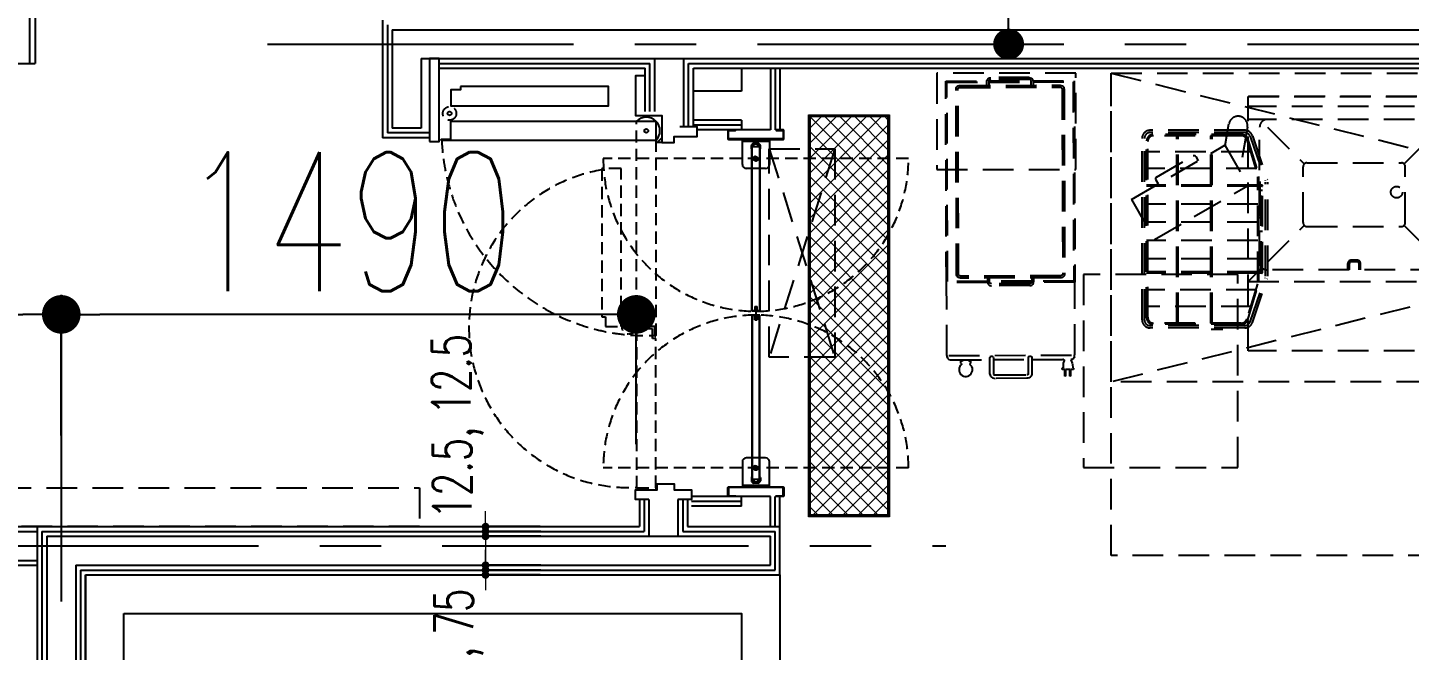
# Model space of a CAD drawing. Extents: x -119186 to 81195, y 1816 to 147180.
# Drawn here: x 31639 to 35220, y 23562 to 25175 of the extents above; entities that cross this region are included whole.
import ezdxf

# ---------------------------------------------------------------- set-up
doc = ezdxf.new("R2010")
doc.units = 0
doc.header["$LTSCALE"] = 12.7
doc.header["$MEASUREMENT"] = 0
doc.header["$PDMODE"] = 1
doc.header["$PDSIZE"] = -2
for name, pattern in [('CENTER', [2, 1.25, -0.25, 0.25, -0.25]), ('DASHED', [0.75, 0.5, -0.25]), ('HIDDEN', [4.724409, 3.149606, -1.574803]), ('HIDDEN2', [0.1875, 0.125, -0.0625])]:
    doc.linetypes.add(name, pattern=pattern)
doc.layers.get('0').update_dxf_attribs({"linetype": 'CONTINUOUS'})
doc.layers.get('DEFPOINTS').update_dxf_attribs({"color": 1, "linetype": 'CONTINUOUS'})
for name, color, linetype in [('01扉', 7, 'CONTINUOUS'), ('02壁', 7, 'CONTINUOUS'), ('A_寸法', 9, 'CONTINUOUS'), ('A_建築', 8, 'CONTINUOUS'), ('A_建築（什器）', 8, 'CONTINUOUS'), ('A_建築（冷蔵・冷凍庫）', 7, 'CONTINUOUS'), ('A_建築（建具）', 2, 'CONTINUOUS'), ('A_建築（新設・仕上げ）', 2, 'CONTINUOUS'), ('A_建築（軽鉄下地）', 8, 'CONTINUOUS'), ('A_通り芯', 8, 'CENTER'), ('冷設', 8, 'HIDDEN')]:
    doc.layers.add(name, color=color, linetype=linetype)
doc.styles.add('Dim', font='simplex.shx', dxfattribs={"width": 0.7, "bigfont": 'extfont2.shx'})
doc.dimstyles.new('1-200', dxfattribs={"dimscale": 200, "dimtxt": 3, "dimasz": 1, "dimexe": 1, "dimexo": 1, "dimgap": 1, "dimtad": 1, "dimdec": 0, "dimtxsty": 'Dim', "dimblk": 'DOT', "dimcen": 2.5, "dimadec": 0, "dimazin": 0, "dimtfac": 1, "dimtdec": 0, "dimtix": 1, "dimtmove": 2, "dimatfit": 3, "dimldrblk": '引出線', "dimfxl": 1, "dimlwd": -1, "dimlwe": -1, "dimarcsym": 0})

# ---------------------------------------------------------------- blocks, each defined once
blk = doc.blocks.new('_Dot')
at = {"color": 0, "linetype": 'ByBlock', "lineweight": -2}
blk.add_line((-0.5, 0), (-1, 0), dxfattribs=at)
at = {"color": 0, "linetype": 'ByBlock', "const_width": 0.5}
blk.add_lwpolyline([(-0.25, 0, 1), (0.25, 0, 1)], format="xyb", close=True, dxfattribs=at)
blk = doc.blocks.new('*D63')
at = {"layer": 'A_寸法', "color": 0, "lineweight": 13, "transparency": 16777216}
for p, q in [((32825.6, 23802.6), (32825.6, 23822.6)), ((32825.6, 23782.6), (32825.6, 23770.1)), ((32825.6, 23750.1), (32825.6, 23730.1))]:
    blk.add_line(p, q, dxfattribs=at)
at = {"layer": 'A_寸法', "color": 0, "transparency": 16777216}
for p, q in [((32968.5, 23782.6), (32825.6, 23782.6)), ((32967.3, 23770.1), (32825.6, 23770.1))]:
    blk.add_line(p, q, dxfattribs=at)
at = {"layer": 'DEFPOINTS', "color": 0, "transparency": 16777216}
for p in [(32968.5, 23782.6), (32825.6, 23770.1), (32967.3, 23770.1)]:
    blk.add_point(p, dxfattribs=at)
at = {"layer": 'A_寸法', "color": 0, "lineweight": 13, "transparency": 16777216, "xscale": 20, "yscale": 20, "zscale": 20}
for p, rotation in [((32825.6, 23782.6), 270), ((32825.6, 23770.1), 90)]:
    blk.add_blockref('_Dot', p, dxfattribs=dict(at, rotation=rotation))
at = {"layer": 'A_寸法', "color": 0, "transparency": 16777216, "insert": (32754.5, 23451.9), "char_height": 100, "attachment_point": 5, "rotation": 90, "style": 'Dim'}
blk.add_mtext('12.5,', dxfattribs=at)
blk = doc.blocks.new('引出線')
at = {"color": 0, "linetype": 'ByBlock'}
for points in [[(0, 0), (-1.96, -0.4)], [(-1, 0), (0, 0)]]:
    blk.add_lwpolyline(points, dxfattribs=at)
blk = doc.blocks.new('*D62')
at = {"layer": 'A_寸法', "color": 0, "lineweight": 13, "transparency": 16777216}
for p, q in [((32825.6, 23877.6), (32825.6, 23897.6)), ((32825.6, 23857.6), (32825.6, 23782.6)), ((32825.6, 23762.6), (32825.6, 23742.6))]:
    blk.add_line(p, q, dxfattribs=at)
at = {"layer": 'A_寸法', "color": 0, "transparency": 16777216}
for p, q in [((32969, 23857.6), (32825.6, 23857.6)), ((32967.3, 23782.6), (32825.6, 23782.6))]:
    blk.add_line(p, q, dxfattribs=at)
at = {"layer": 'DEFPOINTS', "color": 0, "transparency": 16777216}
for p in [(32969, 23857.6), (32825.6, 23782.6), (32967.3, 23782.6)]:
    blk.add_point(p, dxfattribs=at)
at = {"layer": 'A_寸法', "color": 0, "lineweight": 13, "transparency": 16777216, "xscale": 20, "yscale": 20, "zscale": 20}
for p, rotation in [((32825.6, 23857.6), 270), ((32825.6, 23782.6), 90)]:
    blk.add_blockref('_Dot', p, dxfattribs=dict(at, rotation=rotation))
at = {"layer": 'A_寸法', "color": 0, "transparency": 16777216, "insert": (32743.5, 23661.9), "char_height": 100, "attachment_point": 5, "rotation": 90, "style": 'Dim'}
blk.add_mtext('75', dxfattribs=at)
blk = doc.blocks.new('*D64')
at = {"layer": 'A_寸法', "color": 0, "lineweight": 13, "transparency": 16777216}
for p, q in [((32825.6, 23790.1), (32825.6, 23810.1)), ((32825.6, 23770.1), (32825.6, 23757.6)), ((32825.6, 23737.6), (32825.6, 23717.6))]:
    blk.add_line(p, q, dxfattribs=at)
at = {"layer": 'A_寸法', "color": 0, "transparency": 16777216}
for p, q in [((32968.5, 23770.1), (32825.6, 23770.1)), ((32967.3, 23757.6), (32825.6, 23757.6))]:
    blk.add_line(p, q, dxfattribs=at)
at = {"layer": 'DEFPOINTS', "color": 0, "transparency": 16777216}
for p in [(32825.6, 23757.6), (32967.3, 23757.6), (32968.5, 23770.1)]:
    blk.add_point(p, dxfattribs=at)
at = {"layer": 'A_寸法', "color": 0, "lineweight": 13, "transparency": 16777216, "xscale": 20, "yscale": 20, "zscale": 20}
for p, rotation in [((32825.6, 23770.1), 270), ((32825.6, 23757.6), 90)]:
    blk.add_blockref('_Dot', p, dxfattribs=dict(at, rotation=rotation))
at = {"layer": 'A_寸法', "color": 0, "transparency": 16777216, "insert": (32754.5, 23197.5), "char_height": 100, "attachment_point": 5, "rotation": 90, "style": 'Dim'}
blk.add_mtext('12.5,', dxfattribs=at)
blk = doc.blocks.new('*D65')
at = {"layer": 'A_寸法', "color": 0, "lineweight": 13, "transparency": 16777216}
for p, q in [((32825.6, 23890.1), (32825.6, 23910.1)), ((32825.6, 23857.6), (32825.6, 23870.1)), ((32825.6, 23837.6), (32825.6, 23817.6))]:
    blk.add_line(p, q, dxfattribs=at)
at = {"layer": 'A_寸法', "color": 0, "transparency": 16777216}
for p, q in [((32967.3, 23870.1), (32825.6, 23870.1)), ((32968.5, 23857.6), (32825.6, 23857.6))]:
    blk.add_line(p, q, dxfattribs=at)
at = {"layer": 'DEFPOINTS', "color": 0, "transparency": 16777216}
for p in [(32825.6, 23870.1), (32967.3, 23870.1), (32968.5, 23857.6)]:
    blk.add_point(p, dxfattribs=at)
at = {"layer": 'A_寸法', "color": 0, "lineweight": 13, "transparency": 16777216, "xscale": 20, "yscale": 20, "zscale": 20}
for p, rotation in [((32825.6, 23870.1), 270), ((32825.6, 23857.6), 90)]:
    blk.add_blockref('_Dot', p, dxfattribs=dict(at, rotation=rotation))
at = {"layer": 'A_寸法', "color": 0, "transparency": 16777216, "insert": (32754.5, 24022.3), "char_height": 100, "attachment_point": 5, "rotation": 90, "style": 'Dim'}
blk.add_mtext('12.5,', dxfattribs=at)
blk = doc.blocks.new('*D66')
at = {"layer": 'A_寸法', "color": 0, "lineweight": 13, "transparency": 16777216}
for p, q in [((32825.6, 23902.6), (32825.6, 23922.6)), ((32825.6, 23870.1), (32825.6, 23882.6)), ((32825.6, 23850.1), (32825.6, 23830.1))]:
    blk.add_line(p, q, dxfattribs=at)
at = {"layer": 'A_寸法', "color": 0, "transparency": 16777216}
for p, q in [((32967.3, 23882.6), (32825.6, 23882.6)), ((32968.5, 23870.1), (32825.6, 23870.1))]:
    blk.add_line(p, q, dxfattribs=at)
at = {"layer": 'DEFPOINTS', "color": 0, "transparency": 16777216}
for p in [(32825.6, 23882.6), (32967.3, 23882.6), (32968.5, 23870.1)]:
    blk.add_point(p, dxfattribs=at)
at = {"layer": 'A_寸法', "color": 0, "lineweight": 13, "transparency": 16777216, "xscale": 20, "yscale": 20, "zscale": 20}
for p, rotation in [((32825.6, 23882.6), 270), ((32825.6, 23870.1), 90)]:
    blk.add_blockref('_Dot', p, dxfattribs=dict(at, rotation=rotation))
at = {"layer": 'A_寸法', "color": 0, "transparency": 16777216, "insert": (32736.8, 24276.7), "char_height": 100, "attachment_point": 5, "rotation": 90, "style": 'Dim'}
blk.add_mtext('12.5', dxfattribs=at)
blk = doc.blocks.new('*D68')
at = {"layer": 'A_寸法', "color": 0, "transparency": 16777216}
for p, q in [((31406.2, 24096.4), (31406.2, 24432.5)), ((31506.2, 24432.5), (31626.2, 24432.5)), ((31726.2, 24118.6), (31726.2, 24432.5))]:
    blk.add_line(p, q, dxfattribs=at)
at = {"layer": 'DEFPOINTS', "color": 0, "transparency": 16777216}
for p in [(31726.2, 24432.5), (31726.2, 24118.6), (31406.2, 24096.4)]:
    blk.add_point(p, dxfattribs=at)
at = {"layer": 'A_寸法', "color": 0, "transparency": 16777216, "xscale": 100, "yscale": 100, "zscale": 100, "rotation": 180}
blk.add_blockref('_Dot', (31406.2, 24432.5), dxfattribs=at)
at = {"layer": 'A_寸法', "color": 0, "transparency": 16777216, "xscale": 100, "yscale": 100, "zscale": 100}
blk.add_blockref('_Dot', (31726.2, 24432.5), dxfattribs=at)
at = {"layer": 'A_寸法', "color": 0, "transparency": 16777216, "insert": (30997.9, 24689.5), "char_height": 360, "attachment_point": 5, "style": 'Dim'}
blk.add_mtext('320', dxfattribs=at)
blk = doc.blocks.new('*D69')
at = {"layer": 'A_寸法', "color": 0, "transparency": 16777216}
for p, q in [((31726.2, 24118.6), (31726.2, 24432.5)), ((33116.2, 24432.5), (31826.2, 24432.5)), ((33216.2, 24096.4), (33216.2, 24432.5))]:
    blk.add_line(p, q, dxfattribs=at)
at = {"layer": 'DEFPOINTS', "color": 0, "transparency": 16777216}
for p in [(31726.2, 24432.5), (31726.2, 24118.6), (33216.2, 24096.4)]:
    blk.add_point(p, dxfattribs=at)
at = {"layer": 'A_寸法', "color": 0, "transparency": 16777216, "xscale": 100, "yscale": 100, "zscale": 100, "rotation": 180}
blk.add_blockref('_Dot', (31726.2, 24432.5), dxfattribs=at)
at = {"layer": 'A_寸法', "color": 0, "transparency": 16777216, "xscale": 100, "yscale": 100, "zscale": 100}
blk.add_blockref('_Dot', (33216.2, 24432.5), dxfattribs=at)
at = {"layer": 'A_寸法', "color": 0, "transparency": 16777216, "insert": (32471.2, 24672.5), "char_height": 360, "attachment_point": 5, "style": 'Dim'}
blk.add_mtext('1490', dxfattribs=at)
blk = doc.blocks.new('*D75')
at = {"layer": 'A_寸法', "color": 0, "transparency": 16777216}
for p, q in [((33552.8, 26802.6), (34181.2, 26802.6)), ((34181.2, 26722.6), (34181.2, 25212.6)), ((33574.9, 25132.6), (34181.2, 25132.6))]:
    blk.add_line(p, q, dxfattribs=at)
at = {"layer": 'DEFPOINTS', "color": 0, "transparency": 16777216}
for p in [(33552.8, 26802.6), (33574.9, 25132.6), (34181.2, 25132.6)]:
    blk.add_point(p, dxfattribs=at)
at = {"layer": 'A_寸法', "color": 0, "transparency": 16777216, "xscale": 80, "yscale": 80, "zscale": 80}
for p, rotation in [((34181.2, 26802.6), 90), ((34181.2, 25132.6), 270)]:
    blk.add_blockref('_Dot', p, dxfattribs=dict(at, rotation=rotation))
at = {"layer": 'A_寸法', "color": 0, "transparency": 16777216, "insert": (33941.2, 25967.6), "char_height": 360, "attachment_point": 5, "rotation": 90, "style": 'Dim'}
blk.add_mtext('1670', dxfattribs=at)

msp = doc.modelspace()

# ---------------------------------------------------------------- hatches: boundary and pattern name
at = {"layer": 'A_建築', "linetype": 'Continuous', "lineweight": 0}
h = msp.add_hatch(dxfattribs=at)
h.set_pattern_fill('ANSI37', color=256, scale=220, angle=90)
h.set_pattern_definition([(135, (64229.687, -913.127), (-19.445436, -19.445436), []), (225, (64229.687, -913.127), (19.445436, -19.445436), [])])
h.paths.add_polyline_path([(33667.51, 24696.79), (33667.51, 23912.83), (33867.51, 23912.83), (33867.51, 24696.79)])
h.paths.add_polyline_path([(33667.51, 24944.83), (33667.51, 24696.79), (33867.51, 24696.79), (33867.51, 24944.83)])

# ---------------------------------------------------------------- linework, layer by layer
at = {"color": 1}
msp.add_arc((33242.22, 24908.14), 35.36, 315, 135, dxfattribs=at)
at = {"layer": '01扉', "color": 7}
for p, q in [((33491.16, 24885.64), (33561.16, 24885.64)), ((33491.16, 24820.64), (33491.16, 24885.64)), ((33561.16, 24885.64), (33561.16, 24820.64)), ((33491.16, 24881.64), (33561.16, 24881.64)), ((33514.56, 24861.14), (33514.56, 24869.64)), ((33515.56, 24869.64), (33515.56, 24861.14)), ((33515.66, 24440.64), (33515.66, 24866.64)), ((33516.46, 24441.44), (33516.46, 24866.64)), ((33519.76, 24866.64), (33519.76, 24873.21)), ((33520.96, 24866.64), (33519.76, 24866.64)), ((33531.76, 24875.64), (33520.56, 24875.64)), ((33520.96, 24866.64), (33520.96, 24872.64)), ((33530.86, 24873.14), (33521.46, 24873.14)), ((33523.12, 24875.64), (33524.16, 24874.24)), ((33524.16, 24873.14), (33524.16, 24874.24)), ((33524.16, 24874.24), (33528.16, 24874.24)), ((33525.83, 24875.58), (33526.02, 24875.4)), ((33526.48, 24875.58), (33526.3, 24875.4)), ((33528.16, 24874.24), (33529.16, 24875.64)), ((33528.16, 24873.14), (33528.16, 24874.24)), ((33531.36, 24866.64), (33531.36, 24872.64)), ((33532.56, 24866.64), (33531.36, 24866.64)), ((33532.56, 24866.64), (33532.56, 24873.21)), ((33535.86, 24866.64), (33535.86, 24441.44)), ((33536.66, 24866.64), (33536.66, 24440.64)), ((33536.76, 24869.64), (33536.76, 24861.14)), ((33537.76, 24861.14), (33537.76, 24869.64)), ((33515.66, 24810.64), (33501.16, 24810.64)), ((33551.16, 24810.64), (33536.66, 24810.64)), ((33526.16, 24440.64), (33515.66, 24440.64)), ((33515.66, 24430.64), (33515.66, 24004.64)), ((33526.16, 24430.64), (33515.66, 24430.64)), ((33525.36, 24441.44), (33516.46, 24441.44)), ((33516.46, 24429.84), (33516.46, 24004.64)), ((33525.36, 24429.84), (33516.46, 24429.84)), ((33523.16, 24452.94), (33523.16, 24441.44)), ((33523.16, 24452.94), (33529.16, 24452.94)), ((33523.16, 24418.34), (33523.16, 24429.84)), ((33525.36, 24448.64), (33526.96, 24448.64)), ((33525.36, 24448.64), (33525.36, 24441.44)), ((33525.36, 24422.64), (33525.36, 24429.84)), ((33525.36, 24422.64), (33526.96, 24422.64)), ((33526.16, 24448.64), (33526.16, 24440.64)), ((33526.16, 24440.64), (33526.16, 24448.64)), ((33536.66, 24440.64), (33526.16, 24440.64)), ((33526.16, 24422.64), (33526.16, 24430.64)), ((33526.16, 24430.64), (33526.16, 24422.64)), ((33536.66, 24430.64), (33526.16, 24430.64)), ((33526.96, 24441.44), (33526.96, 24448.64)), ((33535.86, 24441.44), (33526.96, 24441.44)), ((33526.96, 24429.84), (33526.96, 24422.64)), ((33535.86, 24429.84), (33526.96, 24429.84)), ((33529.16, 24441.44), (33529.16, 24452.94)), ((33529.16, 24429.84), (33529.16, 24418.34)), ((33535.86, 24004.64), (33535.86, 24429.84)), ((33536.66, 24004.64), (33536.66, 24430.64)), ((33523.16, 24418.34), (33529.16, 24418.34)), ((33491.16, 24050.64), (33491.16, 23985.64)), ((33515.66, 24060.64), (33501.16, 24060.64)), ((33551.16, 24060.64), (33536.66, 24060.64)), ((33561.16, 23985.64), (33561.16, 24050.64)), ((33514.56, 24010.14), (33514.56, 24001.64)), ((33515.56, 24001.64), (33515.56, 24010.14)), ((33520.96, 24004.64), (33519.76, 24004.64)), ((33519.76, 24004.64), (33519.76, 23998.07)), ((33531.76, 23995.64), (33520.56, 23995.64)), ((33520.96, 24004.64), (33520.96, 23998.64)), ((33530.86, 23998.14), (33521.46, 23998.14)), ((33523.12, 23995.64), (33524.16, 23997.04)), ((33524.16, 23998.14), (33524.16, 23997.04)), ((33524.16, 23997.04), (33528.16, 23997.04)), ((33525.83, 23995.7), (33526.02, 23995.88)), ((33526.48, 23995.7), (33526.3, 23995.88)), ((33528.16, 23998.14), (33528.16, 23997.04)), ((33528.16, 23997.04), (33529.16, 23995.64)), ((33531.36, 24004.64), (33531.36, 23998.64)), ((33532.56, 24004.64), (33531.36, 24004.64)), ((33532.56, 24004.64), (33532.56, 23998.07)), ((33536.76, 24001.64), (33536.76, 24010.14)), ((33537.76, 24010.14), (33537.76, 24001.64)), ((33491.16, 23989.64), (33561.16, 23989.64)), ((33491.16, 23985.64), (33561.16, 23985.64))]:
    msp.add_line(p, q, dxfattribs=at)
at = {"layer": '01扉'}
for p, q in [((33536.66, 24866.64), (33515.66, 24866.64)), ((33536.66, 24004.64), (33515.66, 24004.64))]:
    msp.add_line(p, q, dxfattribs=at)
at = {"layer": '01扉', "color": 7, "linetype": 'HIDDEN', "ltscale": 0.75}
for p, q in [((33536.66, 24810.64), (33515.66, 24810.64)), ((33536.66, 24060.64), (33515.66, 24060.64))]:
    msp.add_line(p, q, dxfattribs=at)
for centre, radius in [((33526.16, 24836.14), 6.5), ((33526.16, 24836.14), 5), ((33526.16, 24035.14), 6.5), ((33526.16, 24035.14), 5)]:
    msp.add_circle(centre, radius, dxfattribs=at)
at = {"layer": '01扉', "color": 7}
for centre, radius, start, end in [((33520.56, 24869.64), 6, 90, 180), ((33515.06, 24861.14), 0.5, 180, 0), ((33520.56, 24869.64), 5, 116.74368, 180), ((33518.76, 24873.21), 1, 0, 116.74368), ((33521.46, 24872.64), 0.5, 90, 180), ((33525.69, 24875.44), 0.2, 44.96122, 90), ((33526.16, 24875.54), 0.2, 224.84862, 270.00002), ((33526.16, 24875.54), 0.2, 269.99998, 315.15138), ((33526.62, 24875.44), 0.2, 90, 135.03878), ((33530.86, 24872.64), 0.5, 0, 90), ((33531.76, 24869.64), 6, 0, 90), ((33533.56, 24873.21), 1, 63.25632, 180), ((33531.76, 24869.64), 5, 0, 63.25632), ((33537.26, 24861.14), 0.5, 180, 0), ((33501.16, 24820.64), 10, 180, 270), ((33551.16, 24820.64), 10, 270, 0), ((33501.16, 24050.64), 10, 90, 180), ((33551.16, 24050.64), 10, 0, 90), ((33515.06, 24010.14), 0.5, 0, 180), ((33520.56, 24001.64), 6, 180, 270), ((33520.56, 24001.64), 5, 180, 243.25632), ((33518.76, 23998.07), 1, 243.25632, 0), ((33521.46, 23998.64), 0.5, 180, 270), ((33525.69, 23995.84), 0.2, 270, 315.03878), ((33526.16, 23995.74), 0.2, 89.99998, 135.15138), ((33526.16, 23995.74), 0.2, 44.84862, 90.00002), ((33526.62, 23995.84), 0.2, 224.96122, 270), ((33530.86, 23998.64), 0.5, 270, 0), ((33531.76, 24001.64), 6, 270, 0), ((33533.56, 23998.07), 1, 180, 296.74368), ((33531.76, 24001.64), 5, 296.74368, 0), ((33537.26, 24010.14), 0.5, 0, 180)]:
    msp.add_arc(centre, radius, start, end, dxfattribs=at)
at = {"layer": '02壁', "color": 7}
for points in [[(33455.66, 24910.64, 0.4142136), (33453.66, 24908.64), (33453.66, 24887.64, 0.4142136), (33455.66, 24885.64), (33596.66, 24885.64, 0.4142136), (33598.66, 24887.64), (33598.66, 24908.64, 0.4142136), (33596.66, 24910.64), (33578.66, 24910.64), (33578.66, 24909.04), (33597.06, 24909.04), (33597.06, 24887.24), (33455.26, 24887.24), (33455.26, 24909.04), (33473.66, 24909.04), (33473.66, 24910.64)], [(33455.66, 23960.64, -0.4142136), (33453.66, 23962.64), (33453.66, 23983.64, -0.4142136), (33455.66, 23985.64), (33596.66, 23985.64, -0.4142136), (33598.66, 23983.64), (33598.66, 23962.64, -0.4142136), (33596.66, 23960.64), (33578.66, 23960.64), (33578.66, 23962.24), (33597.06, 23962.24), (33597.06, 23984.04), (33455.26, 23984.04), (33455.26, 23962.24), (33473.66, 23962.24), (33473.66, 23960.64)]]:
    msp.add_lwpolyline(points, format="xyb", close=True, dxfattribs=at)
at = {"layer": 'A_建築', "linetype": 'Continuous', "lineweight": 0}
for points in [[(33662.51, 23907.83), (33662.51, 24949.83), (33872.51, 24949.83), (33872.51, 23907.83)], [(33665.51, 23910.83), (33665.51, 24946.83), (33869.51, 24946.83), (33869.51, 23910.83)], [(33667.51, 23912.83), (33667.51, 24944.83), (33867.51, 24944.83), (33867.51, 23912.83)]]:
    msp.add_lwpolyline(points, close=True, dxfattribs=at)
at = {"layer": 'A_建築（什器）', "color": 8, "linetype": 'HIDDEN2', "ltscale": 50}
msp.add_lwpolyline([(30854.76, 23882.64), (30854.76, 23982.9), (32654.76, 23982.9), (32654.76, 23882.64)], close=True, dxfattribs=at)
at = {"layer": 'A_建築（冷蔵・冷凍庫）'}
for points in [[(30483.66, 23782.64), (31663.66, 23782.64), (31663.66, 21452.64), (30483.66, 21452.64)], [(31788.66, 23757.64), (33588.66, 23757.64), (33588.66, 21077.64), (31788.66, 21077.64)], [(31888.66, 23657.64), (33488.66, 23657.64), (33488.66, 21177.64), (31888.66, 21177.64)]]:
    msp.add_lwpolyline(points, close=True, dxfattribs=at)
at = {"layer": 'A_建築（建具）'}
for p, q in [((33214.22, 24948.14), (33282.22, 24948.14)), ((33282.22, 24948.14), (33282.22, 24878.14)), ((32680.39, 24880.14), (32705.39, 24880.14))]:
    msp.add_line(p, q, dxfattribs=at)
at = {"layer": 'A_建築（建具）', "color": 8, "linetype": 'HIDDEN', "ltscale": 0.8}
for p, q in [((33921.66, 24836.14), (33130.66, 24836.14)), ((33921.66, 24035.14), (33130.66, 24035.14))]:
    msp.add_line(p, q, dxfattribs=at)
at = {"layer": 'A_建築（建具）'}
for points in [[(33239.22, 25050.14), (33214.22, 25050.14), (33214.22, 24948.14), (33282.22, 24948.14), (33282.22, 24878.14), (33314.22, 24878.14), (33314.22, 24893.14), (33374.22, 24893.14), (33374.22, 24918.14), (33329.22, 24918.14)], [(33282.22, 24878.14), (33270.22, 24878.14), (33282.22, 24890.14)], [(33249.22, 23953.14), (33214.22, 23953.14), (33214.22, 23978.14), (33270.22, 23978.14), (33270.22, 23993.14), (33314.22, 23993.14), (33314.22, 23978.14), (33359.22, 23978.14), (33359.22, 23953.14), (33324.22, 23953.14)]]:
    msp.add_lwpolyline(points, dxfattribs=at)
at = {"layer": 'A_建築（建具）', "ltscale": 5}
msp.add_lwpolyline([(32760.39, 25023.14), (32760.39, 25014.14), (32735.39, 25014.14), (32735.39, 24973.14), (33144.54, 24973.14), (33144.54, 25023.14)], close=True, dxfattribs=at)
msp.add_lwpolyline([(32735.39, 24883.14), (32711.99, 24883.14, -0.4142136), (32710.39, 24884.74), (32710.39, 24884.74, -0.4142136), (32711.99, 24886.34), (32735.39, 24886.34), (32735.39, 24933.14), (33267.22, 24933.14), (33267.22, 24883.14)], format="xyb", close=True, dxfattribs=at)
at = {"layer": 'A_建築（建具）', "color": 8, "linetype": 'DASHED', "ltscale": 5}
msp.add_lwpolyline([(33264.02, 24401.31), (33217.22, 24401.31), (33217.22, 24933.14), (33267.22, 24933.14), (33267.22, 24401.31)], dxfattribs=at)
for points in [[(33127.22, 24426.31), (33136.22, 24426.31), (33136.22, 24401.31), (33177.22, 24401.31), (33177.22, 24810.45), (33127.22, 24810.45)], [(33267.22, 24370.31), (33258.22, 24370.31), (33258.22, 24395.31), (33217.22, 24395.31), (33217.22, 23983.14), (33267.22, 23983.14)]]:
    msp.add_lwpolyline(points, close=True, dxfattribs=at)
msp.add_lwpolyline([(33267.22, 24401.31), (33267.22, 24377.91, -0.4142136), (33265.62, 24376.31), (33265.62, 24376.31, -0.4142136), (33264.02, 24377.91), (33264.02, 24401.31)], format="xyb", dxfattribs=at)
at = {"layer": 'A_建築（建具）', "linetype": 'DASHED', "ltscale": 5}
for radius in [17.5, 5]:
    msp.add_circle((32732.39, 24953.14), radius, dxfattribs=at)
at = {"layer": 'A_建築（建具）'}
msp.add_circle((33242.22, 24908.14), 5, dxfattribs=at)
at = {"layer": 'A_建築（建具）', "color": 8, "linetype": 'DASHED', "ltscale": 5}
for radius in [17.5, 5]:
    msp.add_circle((33197.22, 24398.31), radius, dxfattribs=at)
at = {"layer": 'A_建築（建具）', "color": 8, "linetype": 'HIDDEN', "ltscale": 0.8}
for centre, radius, start, end in [((33242.22, 24908.14), 530.75, 182.69982, 272.35419), ((33526.16, 24836.14), 395.5, 180, 0), ((33197.22, 24398.31), 414.59, 99.72042, 272.76503), ((33526.16, 24035.14), 395.5, 0, 180)]:
    msp.add_arc(centre, radius, start, end, dxfattribs=at)
at = {"layer": 'A_建築（新設・仕上げ）'}
for p, q in [((31658.66, 26752.64), (31658.66, 25082.64)), ((32558.66, 25195.14), (32558.66, 24890.14)), ((31556.16, 25082.64), (31658.66, 25082.64)), ((32705.39, 25082.64), (33251.72, 25082.64)), ((32705.39, 25070.14), (33239.22, 25070.14)), ((33351.72, 25082.64), (40426.16, 25082.64)), ((33364.22, 25070.14), (40413.66, 25070.14)), ((33224.22, 23953.14), (33224.22, 23882.64)), ((33236.72, 23953.14), (33236.72, 23870.14)), ((33336.72, 23953.14), (33336.72, 23870.14)), ((33349.22, 23953.14), (33349.22, 23882.64)), ((24732.13, 23882.64), (31663.66, 23882.64)), ((31663.66, 23882.64), (31663.66, 20982.64)), ((31663.66, 23882.64), (33224.22, 23882.64)), ((31676.16, 23870.14), (31676.16, 20982.64)), ((31676.16, 23870.14), (33236.72, 23870.14)), ((33336.72, 23870.14), (33576.16, 23870.14)), ((33349.22, 23882.64), (33588.66, 23882.64)), ((31776.16, 23770.14), (31776.16, 20982.64)), ((31776.16, 23770.14), (33576.16, 23770.14)), ((31788.66, 23757.64), (31788.66, 20982.64)), ((31788.66, 23757.64), (33588.66, 23757.64))]:
    msp.add_line(p, q, dxfattribs=at)
at = {"layer": 'A_建築（新設・仕上げ）', "color": 2}
for p, q in [((32571.16, 25182.64), (32571.16, 24902.64)), ((33239.22, 24958.23), (33239.22, 25070.14)), ((33251.72, 24958.23), (33251.72, 25082.64)), ((33351.72, 24918.14), (33351.72, 25082.64)), ((33364.22, 24918.14), (33364.22, 25070.14)), ((33576.16, 25070.14), (33576.16, 24910.64)), ((33588.66, 25070.14), (33588.66, 24910.64)), ((33488.66, 24923.14), (33364.22, 24923.14)), ((32680.39, 24890.14), (32558.66, 24890.14)), ((32680.39, 24902.64), (32571.16, 24902.64)), ((33488.66, 24910.64), (33374.22, 24910.64)), ((33526.16, 24440.64), (33526.16, 24430.64)), ((33488.66, 23960.64), (33359.22, 23960.64)), ((33576.16, 23882.64), (33576.16, 23960.64)), ((33588.66, 23882.64), (33588.66, 23960.64)), ((33488.66, 23948.14), (33359.22, 23948.14)), ((33576.16, 23770.14), (33576.16, 23870.14)), ((33588.66, 23757.64), (33588.66, 23882.64))]:
    msp.add_line(p, q, dxfattribs=at)
msp.add_lwpolyline([(32680.39, 24880.14), (32705.39, 24880.14), (32705.39, 25095.14), (32680.39, 25095.14)], close=True, dxfattribs=at)
at = {"layer": 'A_建築（軽鉄下地）', "color": 8, "ltscale": 50}
for p, q in [((31643.66, 31930.14), (31643.66, 25082.64)), ((32583.66, 25170.14), (40513.66, 25170.14)), ((32583.66, 25170.14), (32583.66, 24915.14)), ((32658.66, 25095.14), (40438.66, 25095.14)), ((32658.66, 25095.14), (32658.66, 24915.14)), ((33264.22, 24958.23), (33264.22, 25095.14)), ((33339.22, 24918.14), (33339.22, 25095.14)), ((33488.66, 25070.14), (33488.66, 25010.64)), ((33563.66, 25070.14), (33563.66, 24910.64)), ((33488.66, 25010.64), (33364.22, 25010.64)), ((33488.66, 24935.64), (33364.22, 24935.64)), ((33488.66, 24935.64), (33488.66, 24910.64)), ((32658.66, 24915.14), (32583.66, 24915.14)), ((33563.66, 24910.64), (33488.66, 24910.64)), ((33488.66, 23935.64), (33488.66, 23960.64)), ((33563.66, 23960.64), (33488.66, 23960.64)), ((33563.66, 23882.64), (33563.66, 23960.64)), ((33249.22, 23953.14), (33249.22, 23857.64)), ((33324.22, 23953.14), (33324.22, 23857.64)), ((33488.66, 23935.64), (33359.22, 23935.64)), ((24732.13, 23870.14), (31663.66, 23870.14)), ((31688.66, 23857.64), (31688.66, 20982.64)), ((31688.66, 23857.64), (33563.66, 23857.64)), ((33563.66, 23782.64), (33563.66, 23857.64)), ((24732.13, 23795.14), (31663.66, 23795.14)), ((31763.66, 23782.64), (31763.66, 20982.64)), ((31763.66, 23782.64), (33563.66, 23782.64))]:
    msp.add_line(p, q, dxfattribs=at)
at = {"layer": 'A_通り芯', "color": 8, "ltscale": 50}
for p, q in [((32260.2, 25132.64), (41279.44, 25132.64)), ((31726.16, 24482.78), (31726.16, 14056.3)), ((16203.57, 23832.64), (34018.87, 23832.64))]:
    msp.add_line(p, q, dxfattribs=at)
at = {"layer": '冷設', "color": 8, "linetype": 'HIDDEN2', "ltscale": 50}
for p, q in [((34355.12, 25057.64), (33995.12, 25057.64)), ((33995.12, 25057.64), (33995.12, 24807.64)), ((34018.3, 25036.85), (34124.79, 25037.19)), ((34019.95, 24514.84), (34018.3, 25036.85)), ((34021.31, 25033.87), (34124.8, 25034.2)), ((34022.95, 24517.85), (34021.31, 25033.87)), ((34124.79, 25038.7), (34126.27, 25041.2)), ((34124.8, 25035.7), (34124.79, 25038.7)), ((34124.83, 25025.7), (34124.8, 25035.7)), ((34126.27, 25041.2), (34127.77, 25043.21)), ((34127.77, 25043.21), (34130.27, 25045.21)), ((34130.78, 25039.22), (34129.79, 25037.71)), ((34129.79, 25037.71), (34129.8, 25035.71)), ((34129.79, 25037.21), (34239.28, 25037.56)), ((34129.8, 25035.71), (34129.83, 25025.71)), ((34129.8, 25034.22), (34239.79, 25034.57)), ((34130.27, 25045.21), (34133.26, 25045.72)), ((34132.78, 25040.22), (34130.78, 25039.22)), ((34134.78, 25040.73), (34132.78, 25040.22)), ((34133.26, 25045.72), (34134.76, 25045.73)), ((34234.75, 25046.05), (34134.76, 25045.73)), ((34234.77, 25041.05), (34134.78, 25040.73)), ((34234.75, 25046.05), (34237.25, 25045.55)), ((34236.26, 25041.05), (34234.77, 25041.05)), ((34237.77, 25040.05), (34236.26, 25041.05)), ((34237.25, 25045.55), (34239.76, 25044.57)), ((34239.27, 25038.06), (34237.77, 25040.05)), ((34239.78, 25036.06), (34239.27, 25038.06)), ((34239.76, 25044.57), (34242.26, 25042.57)), ((34239.81, 25026.06), (34239.78, 25036.06)), ((34242.26, 25042.57), (34243.76, 25040.57)), ((34243.76, 25040.57), (34244.28, 25037.57)), ((34244.28, 25037.57), (34351.26, 25037.91)), ((34244.28, 25037.57), (34244.78, 25036.08)), ((34244.78, 25036.08), (34244.81, 25026.08)), ((34244.79, 25034.58), (34348.28, 25034.91)), ((34348.28, 25034.91), (34349.92, 24518.89)), ((34351.26, 25037.91), (34352.92, 24515.9)), ((34355.12, 24807.64), (34355.12, 25057.64)), ((37646.66, 25057.64), (34446.66, 24257.64)), ((34446.66, 25057.64), (37646.66, 24257.64)), ((34446.66, 25057.64), (37646.66, 25057.64)), ((34446.66, 24257.64), (34446.66, 25057.64)), ((34446.66, 23807.64), (34446.66, 25057.64)), ((34446.66, 25057.64), (37796.66, 25057.64)), ((34044.85, 25018.44), (34046.35, 25020.95)), ((34044.86, 25015.44), (34044.85, 25018.44)), ((34046.38, 24536.43), (34044.86, 25015.44)), ((34046.35, 25020.95), (34047.84, 25022.95)), ((34047.84, 25022.95), (34050.33, 25024.96)), ((34049.86, 25017.47), (34051.36, 25019.47)), ((34049.86, 25015.46), (34049.86, 25017.47)), ((34051.38, 24536.45), (34049.86, 25015.46)), ((34050.33, 25024.96), (34053.34, 25025.47)), ((34051.36, 25019.47), (34052.85, 25020.47)), ((34052.85, 25020.47), (34054.85, 25020.47)), ((34053.34, 25025.47), (34054.83, 25025.47)), ((34054.83, 25025.47), (34314.81, 25026.3)), ((34054.85, 25020.47), (34314.83, 25021.3)), ((34314.81, 25026.3), (34317.31, 25025.8)), ((34314.83, 25021.3), (34316.83, 25020.8)), ((34316.83, 25020.8), (34318.32, 25019.82)), ((34317.31, 25025.8), (34319.8, 25024.82)), ((34318.32, 25019.82), (34319.33, 25018.32)), ((34319.33, 25018.32), (34319.83, 25016.31)), ((34319.8, 25024.82), (34322.31, 25022.83)), ((34319.83, 25016.31), (34321.35, 24537.31)), ((34322.31, 25022.83), (34323.82, 25020.82)), ((34323.82, 25020.82), (34324.33, 25017.84)), ((34324.33, 25017.84), (34324.83, 25016.33)), ((34324.83, 25016.33), (34326.35, 24537.32)), ((34801.66, 24996.64), (35351.66, 24996.64)), ((34801.66, 24337.64), (34801.66, 24996.64)), ((34802.66, 24997.64), (35351.66, 24997.64)), ((35351.66, 24970.8), (34801.66, 24970.8)), ((34742.13, 24869.74), (34752.03, 24925.86)), ((35351.66, 24937.64), (34802.66, 24937.64)), ((34526.89, 24418.43), (34526.89, 24888.43)), ((34532.89, 24418.43), (34532.89, 24888.43)), ((34793.06, 24909.43), (34547.89, 24909.43)), ((34793.06, 24903.43), (34547.89, 24903.43)), ((34786.17, 24898.43), (34555.21, 24898.43)), ((34783.94, 24895.43), (34556.71, 24895.43)), ((34617.21, 24409.93), (34617.21, 24895.43)), ((34620.21, 24409.93), (34620.21, 24895.43)), ((34705.51, 24409.93), (34705.51, 24895.43)), ((34708.51, 24409.93), (34708.51, 24895.43)), ((34799.89, 24917.42), (34779.93, 24804.26)), ((34800.52, 24887.79), (34828.95, 24794.27)), ((34807.25, 24893.27), (34845.97, 24779.79)), ((34812.93, 24895.21), (34851.65, 24781.72)), ((34831.66, 24567.64), (34831.66, 24917.64)), ((34851.66, 24917.64), (34947.09, 24822.21)), ((35206.23, 24822.21), (35301.66, 24917.64)), ((33560.79, 24861.51), (33730.79, 24321.51)), ((33730.79, 24861.51), (33560.79, 24321.51)), ((33560.79, 24861.51), (33730.79, 24861.51)), ((33560.79, 24321.51), (33560.79, 24861.51)), ((33730.79, 24861.51), (33730.79, 24321.51)), ((34499.17, 24730.56), (34741.66, 24870.56)), ((34538.71, 24423.43), (34538.71, 24881.93)), ((34810.9, 24853.63), (34538.71, 24853.63)), ((34541.71, 24424.93), (34541.71, 24880.43)), ((34741.66, 24870.56), (34801.66, 24766.64)), ((34798.29, 24884.79), (34826.01, 24793.61)), ((34564.18, 24787.96), (34659.44, 24842.96)), ((34666.27, 24841.13), (34672.37, 24830.56)), ((34944.16, 24670.14), (34944.16, 24815.14)), ((34954.16, 24825.14), (35199.16, 24825.14)), ((35209.16, 24670.14), (35209.16, 24815.14)), ((33995.12, 24807.64), (34355.12, 24807.64)), ((34824.04, 24810.43), (34538.71, 24810.43)), ((34562.35, 24781.13), (34568.45, 24770.56)), ((34826.66, 24516.1), (34826.66, 24789.25)), ((34829.66, 24515.88), (34829.66, 24789.47)), ((34826.66, 24767.43), (34538.71, 24767.43)), ((34826.66, 24764.43), (34538.71, 24764.43)), ((34559.17, 24626.64), (34801.66, 24766.64)), ((34837.51, 24767.43), (34829.66, 24767.43)), ((34837.51, 24764.43), (34829.66, 24764.43)), ((34839.01, 24753.73), (34829.66, 24753.73)), ((34832.66, 24718.37), (34832.66, 24776.91)), ((34832.66, 24712.37), (34832.66, 24770.91)), ((34836.01, 24542.43), (34836.01, 24764.43)), ((34839.01, 24540.93), (34839.01, 24765.93)), ((34846.78, 24531.91), (34846.78, 24774.94)), ((34852.78, 24531.91), (34852.78, 24774.94)), ((34499.17, 24730.56), (34559.17, 24626.64)), ((34826.66, 24718.33), (34538.71, 24718.33)), ((34839.01, 24718.33), (34829.66, 24718.33)), ((34826.66, 24671.13), (34538.71, 24671.13)), ((34839.01, 24682.93), (34829.66, 24682.93)), ((34839.01, 24647.53), (34829.66, 24647.53)), ((34851.66, 24567.64), (34947.09, 24663.07)), ((34954.16, 24660.14), (35199.16, 24660.14)), ((35206.23, 24663.07), (35301.66, 24567.64)), ((34826.66, 24623.93), (34538.71, 24623.93)), ((34839.01, 24612.13), (34829.66, 24612.13)), ((34826.66, 24576.73), (34538.71, 24576.73)), ((34839.01, 24576.73), (34829.66, 24576.73)), ((35060.16, 24547.64), (35060.16, 24564.64)), ((35064.16, 24547.64), (35064.16, 24564.64)), ((35085.16, 24572.64), (35068.16, 24572.64)), ((35085.16, 24568.64), (35068.16, 24568.64)), ((35089.16, 24547.64), (35089.16, 24564.64)), ((35093.16, 24547.64), (35093.16, 24564.64)), ((34046.39, 24534.93), (34046.38, 24536.43)), ((34046.9, 24532.43), (34046.39, 24534.93)), ((34048.4, 24529.93), (34046.9, 24532.43)), ((34050.91, 24527.94), (34048.4, 24529.93)), ((34053.41, 24526.95), (34050.91, 24527.94)), ((34051.39, 24534.94), (34051.38, 24536.45)), ((34052.4, 24532.95), (34051.39, 24534.94)), ((34054.4, 24531.95), (34052.4, 24532.95)), ((34056.4, 24531.47), (34054.4, 24531.95)), ((34316.38, 24532.29), (34056.4, 24531.47)), ((34317.87, 24532.79), (34316.38, 24532.29)), ((34320.39, 24528.3), (34317.39, 24527.29)), ((34319.36, 24533.8), (34317.87, 24532.79)), ((34320.87, 24535.3), (34319.36, 24533.8)), ((34322.88, 24529.81), (34320.39, 24528.3)), ((34321.35, 24537.31), (34320.87, 24535.3)), ((34324.37, 24531.82), (34322.88, 24529.81)), ((34325.87, 24534.82), (34324.37, 24531.82)), ((34326.35, 24537.32), (34325.87, 24534.82)), ((34775.39, 24535.92), (34375.39, 24535.92)), ((34375.39, 24535.92), (34375.39, 24035.92)), ((34826.66, 24542.43), (34538.71, 24542.43)), ((34826.66, 24539.43), (34538.71, 24539.43)), ((34775.39, 24035.92), (34775.39, 24535.92)), ((34801.66, 24517.64), (34837.51, 24553.5)), ((34837.51, 24542.43), (34829.66, 24542.43)), ((34837.51, 24539.43), (34829.66, 24539.43)), ((35301.66, 24547.64), (34851.66, 24547.64)), ((34126.45, 24515.18), (34019.95, 24514.84)), ((34021.06, 24326.35), (34020.46, 24514.84)), ((34126.44, 24518.18), (34022.95, 24517.85)), ((34056.42, 24526.47), (34053.41, 24526.95)), ((34316.39, 24527.29), (34056.42, 24526.47)), ((34126.41, 24526.69), (34126.44, 24516.69)), ((34126.44, 24516.69), (34126.45, 24514.19)), ((34126.45, 24514.19), (34127.96, 24511.19)), ((34127.96, 24511.19), (34129.47, 24509.2)), ((34129.47, 24509.2), (34131.98, 24507.7)), ((34131.44, 24516.7), (34131.41, 24526.7)), ((34241.43, 24518.55), (34131.44, 24518.2)), ((34131.45, 24515.19), (34131.44, 24516.7)), ((34240.93, 24515.54), (34131.45, 24515.19)), ((34132.45, 24513.2), (34131.45, 24515.19)), ((34131.98, 24507.7), (34134.97, 24506.71)), ((34134.46, 24512.21), (34132.45, 24513.2)), ((34136.46, 24511.72), (34134.46, 24512.21)), ((34134.97, 24506.71), (34136.48, 24506.72)), ((34236.45, 24512.04), (34136.46, 24511.72)), ((34236.46, 24507.04), (34136.48, 24506.72)), ((34237.94, 24512.54), (34236.45, 24512.04)), ((34236.46, 24507.04), (34238.96, 24507.55)), ((34239.44, 24513.54), (34237.94, 24512.54)), ((34238.96, 24507.55), (34241.46, 24508.55)), ((34240.94, 24515.05), (34239.44, 24513.54)), ((34241.43, 24517.05), (34240.94, 24515.05)), ((34241.4, 24527.05), (34241.43, 24517.05)), ((34241.46, 24508.55), (34243.95, 24510.55)), ((34243.95, 24510.55), (34245.44, 24513.06)), ((34245.44, 24513.06), (34245.93, 24515.56)), ((34245.93, 24515.56), (34246.43, 24517.07)), ((34352.92, 24515.9), (34245.93, 24515.56)), ((34246.43, 24517.07), (34246.4, 24527.07)), ((34349.92, 24518.89), (34246.43, 24518.56)), ((34317.39, 24527.29), (34316.39, 24527.29)), ((34353.03, 24327.41), (34352.43, 24515.9)), ((34824.49, 24496.43), (34538.71, 24496.43)), ((34826.01, 24511.74), (34798.29, 24420.56)), ((34800.84, 24418.63), (34828.95, 24511.08)), ((34801.66, 24517.64), (35351.66, 24517.64)), ((34807.25, 24413.58), (34845.97, 24527.07)), ((34812.93, 24411.65), (34851.65, 24525.13)), ((34811.36, 24453.23), (34538.71, 24453.23)), ((34793.06, 24403.43), (34547.89, 24403.43)), ((34793.06, 24397.43), (34547.89, 24397.43)), ((34785.05, 24406.93), (34555.21, 24406.93)), ((34783.94, 24409.93), (34556.71, 24409.93)), ((34736.16, 24393.64), (34706.16, 24393.64)), ((33730.79, 24321.51), (33560.79, 24321.51)), ((34022.06, 24326.36), (34021.06, 24326.35)), ((34022.08, 24321.86), (34022.06, 24326.36)), ((34022.08, 24321.86), (34022.59, 24319.36)), ((34022.59, 24319.36), (34024.09, 24317.37)), ((34024.09, 24317.37), (34026.59, 24315.87)), ((34026.56, 24325.87), (34347.53, 24326.89)), ((34026.59, 24315.87), (34030.09, 24314.89)), ((34030.09, 24314.89), (34032.1, 24314.89)), ((34031.6, 24314.89), (34132.59, 24315.21)), ((34061.59, 24314.99), (34061.6, 24311.48)), ((34078.08, 24315.04), (34078.09, 24311.53)), ((34133.05, 24322.71), (34132.57, 24320.7)), ((34132.71, 24277.71), (34132.57, 24320.7)), ((34135.55, 24323.72), (34133.05, 24322.71)), ((34138.55, 24323.72), (34135.55, 24323.72)), ((34140.55, 24322.24), (34138.55, 24323.72)), ((34141.57, 24320.73), (34140.55, 24322.24)), ((34141.57, 24320.73), (34141.7, 24277.74)), ((34141.58, 24315.24), (34232.57, 24315.53)), ((34232.56, 24321.02), (34233.05, 24322.53)), ((34232.69, 24278.02), (34232.56, 24321.02)), ((34233.05, 24322.53), (34235.05, 24324.03)), ((34235.05, 24324.03), (34238.05, 24324.04)), ((34238.05, 24324.04), (34240.54, 24323.06)), ((34240.54, 24323.06), (34241.55, 24321.05)), ((34241.55, 24321.05), (34241.69, 24278.05)), ((34241.57, 24315.56), (34342.56, 24315.88)), ((34323.06, 24315.31), (34322.05, 24315.81)), ((34325.07, 24312.82), (34322.59, 24306.32)), ((34323.56, 24315.32), (34323.06, 24315.31)), ((34323.56, 24315.32), (34324.56, 24315.32)), ((34324.56, 24315.32), (34325.06, 24314.32)), ((34325.06, 24314.32), (34325.07, 24312.82)), ((34344.05, 24315.88), (34342.06, 24315.88)), ((34343.56, 24313.87), (34344.06, 24314.88)), ((34343.56, 24312.88), (34343.56, 24313.87)), ((34343.56, 24312.88), (34346.08, 24306.39)), ((34347.05, 24316.89), (34344.05, 24315.88)), ((34344.06, 24314.88), (34345.06, 24315.38)), ((34346.05, 24315.39), (34345.06, 24315.38)), ((34346.55, 24315.89), (34346.05, 24315.39)), ((34347.06, 24316.38), (34346.55, 24315.89)), ((34349.55, 24318.4), (34347.05, 24316.89)), ((34351.04, 24320.4), (34349.55, 24318.4)), ((34352.04, 24322.91), (34351.04, 24320.4)), ((34352.02, 24327.41), (34353.03, 24327.41)), ((34352.04, 24322.91), (34352.02, 24327.41)), ((35351.66, 24337.64), (34801.66, 24337.64)), ((35351.66, 24337.64), (34801.66, 24337.64)), ((35351.66, 24337.64), (34957.28, 24337.64)), ((34053.16, 24293.95), (34052.67, 24289.96)), ((34052.67, 24289.96), (34052.68, 24286.45)), ((34052.68, 24286.45), (34053.7, 24282.46)), ((34054.64, 24297.46), (34053.16, 24293.95)), ((34053.7, 24282.46), (34055.2, 24279.46)), ((34056.63, 24300.47), (34054.64, 24297.46)), ((34055.2, 24279.46), (34057.71, 24276.48)), ((34061.6, 24311.48), (34056.6, 24311.46)), ((34056.6, 24311.46), (34056.61, 24306.46)), ((34056.61, 24306.46), (34058.61, 24306.47)), ((34059.12, 24302.98), (34056.63, 24300.47)), ((34058.61, 24306.47), (34059.12, 24302.98)), ((34083.09, 24311.55), (34078.09, 24311.53)), ((34081.61, 24306.54), (34080.62, 24303.05)), ((34083.63, 24300.06), (34080.62, 24303.05)), ((34081.61, 24306.54), (34083.11, 24306.55)), ((34081.71, 24276.05), (34084.2, 24279.05)), ((34083.11, 24306.55), (34083.09, 24311.55)), ((34085.64, 24297.06), (34083.63, 24300.06)), ((34084.2, 24279.05), (34086.19, 24282.56)), ((34087.16, 24293.57), (34085.64, 24297.06)), ((34086.19, 24282.56), (34087.18, 24286.07)), ((34087.66, 24289.56), (34087.16, 24293.57)), ((34087.18, 24286.07), (34087.66, 24289.56)), ((34132.71, 24277.71), (34133.2, 24274.71)), ((34141.7, 24277.74), (34142.21, 24276.75)), ((34231.69, 24277.03), (34229.69, 24276.02)), ((34232.69, 24278.02), (34231.69, 24277.03)), ((34241.69, 24278.05), (34241.19, 24275.05)), ((34320.13, 24293.3), (34319.64, 24292.8)), ((34319.64, 24292.8), (34319.64, 24292.3)), ((34319.65, 24289.31), (34319.64, 24292.3)), ((34327.14, 24289.33), (34319.65, 24289.31)), ((34322.12, 24294.32), (34320.13, 24293.3)), ((34322.59, 24306.32), (34322.1, 24302.31)), ((34322.1, 24302.31), (34322.12, 24294.32)), ((34327.19, 24272.33), (34327.14, 24289.33)), ((34340.14, 24289.37), (34328.65, 24289.34)), ((34328.65, 24289.34), (34328.7, 24272.34)), ((34340.2, 24272.37), (34340.14, 24289.37)), ((34349.14, 24289.4), (34341.64, 24289.38)), ((34341.64, 24289.38), (34341.69, 24272.38)), ((34346.08, 24306.39), (34347.1, 24302.39)), ((34347.1, 24302.39), (34347.13, 24294.4)), ((34347.13, 24294.4), (34348.62, 24293.39)), ((34348.62, 24293.39), (34349.13, 24292.89)), ((34349.13, 24292.89), (34349.13, 24292.39)), ((34349.13, 24292.39), (34349.14, 24289.4)), ((34057.71, 24276.48), (34060.72, 24273.99)), ((34060.72, 24273.99), (34064.22, 24272.49)), ((34064.22, 24272.49), (34067.73, 24271.51)), ((34067.73, 24271.51), (34071.72, 24271.52)), ((34071.72, 24271.52), (34075.23, 24272.52)), ((34075.23, 24272.52), (34078.72, 24274.04)), ((34078.72, 24274.04), (34081.71, 24276.05)), ((34133.2, 24274.71), (34134.22, 24272.21)), ((34134.22, 24272.21), (34136.73, 24269.72)), ((34136.73, 24269.72), (34139.73, 24268.23)), ((34139.73, 24268.23), (34143.23, 24267.24)), ((34142.21, 24276.75), (34144.21, 24275.75)), ((34143.23, 24267.24), (34146.23, 24266.76)), ((34144.21, 24275.75), (34146.21, 24275.75)), ((34146.21, 24275.75), (34228.2, 24276.01)), ((34228.23, 24267.02), (34146.23, 24266.76)), ((34229.69, 24276.02), (34228.2, 24276.01)), ((34230.73, 24267.51), (34228.23, 24267.02)), ((34234.22, 24268.53), (34230.73, 24267.51)), ((34237.21, 24270.04), (34234.22, 24268.53)), ((34239.71, 24272.54), (34237.21, 24270.04)), ((34241.19, 24275.05), (34239.71, 24272.54)), ((34328.7, 24272.34), (34327.19, 24272.33)), ((34341.69, 24272.38), (34340.2, 24272.37)), ((37646.66, 24257.64), (34446.66, 24257.64)), ((34375.39, 24035.92), (34775.39, 24035.92)), ((37796.66, 23807.64), (34446.66, 23807.64))]:
    msp.add_line(p, q, dxfattribs=at)
msp.add_circle((35186.66, 24749.14), 15, dxfattribs=at)
for centre, radius, start, end in [((34775.96, 24921.64), 24.3, 350.00001, 170), ((34851.66, 24917.64), 20, 90, 180), ((34547.89, 24888.43), 21, 90, 180), ((34547.89, 24888.43), 15, 90, 180), ((34555.21, 24881.93), 16.5, 90, 180), ((34556.71, 24880.43), 15, 90.00001, 179.99999), ((34783.94, 24880.43), 15, 16.91097, 90), ((34786.17, 24883.43), 15, 16.91097, 90), ((34793.06, 24888.43), 21, 18.8389, 90), ((34793.06, 24888.43), 15, 18.8389, 90), ((34661.94, 24838.63), 5, 30, 120), ((34954.16, 24815.14), 10, 90, 180), ((35199.16, 24815.14), 10, 0, 90), ((34566.68, 24783.63), 5, 120, 210), ((34830.66, 24770.91), 2, 359.99998, 60), ((34837.51, 24765.93), 1.5, 270, 90), ((34830.66, 24712.37), 2, 300, 359.99998), ((34954.16, 24670.14), 10, 180, 270), ((35199.16, 24670.14), 10, 270, 0.00001), ((34851.66, 24567.64), 20, 180, 270), ((35068.16, 24564.64), 8, 90, 180), ((35068.16, 24564.64), 4, 90, 180), ((35085.16, 24564.64), 8, 359.99998, 89.99999), ((35085.16, 24564.64), 4, 359.99998, 89.99999), ((34837.51, 24540.93), 1.5, 270, 90), ((34555.21, 24423.43), 16.5, 179.99999, 270), ((34556.71, 24424.93), 15, 179.99999, 270), ((34783.94, 24424.93), 15, 270, 343.08903), ((34547.89, 24418.43), 21, 179.99999, 270), ((34547.89, 24418.43), 15, 179.99999, 270), ((34785.05, 24423.43), 16.5, 270, 343.08903), ((34793.06, 24418.43), 15, 270, 341.1611), ((34793.06, 24418.43), 21, 270, 341.1611)]:
    msp.add_arc(centre, radius, start, end, dxfattribs=at)

# ---------------------------------------------------------------- dimensions: what is measured, and where the dimension line sits
at = {"layer": 'A_寸法', "color": 8}
for base, p1, p2, angle, override, picture, middle in [((34181.21, 25132.64), (33552.78, 26802.64), (33574.94, 25132.64), 270, {"dimtxt": 1.8, "dimasz": 0.4, "dimexe": 0, "dimexo": 0, "dimgap": 0.3}, '*D75', (33941.21, 25967.64)), ((31726.16, 24432.54), (33216.16, 24096.43), (31726.16, 24118.59), 180, {"dimtxt": 1.8, "dimasz": 0.5, "dimexe": 0, "dimexo": 0, "dimgap": 0.3}, '*D69', (32471.16, 24672.54))]:
    dim = msp.add_linear_dim(base=base, p1=p1, p2=p2, angle=angle, dimstyle='1-200', override=override, dxfattribs=at)
    dim.commit()
    dim.dimension.update_dxf_attribs({"geometry": picture, "text_midpoint": middle})
dim = msp.add_linear_dim(base=(31726.16, 24432.54), p1=(31406.16, 24096.43), p2=(31726.16, 24118.59), dimstyle='1-200', override={"dimtxt": 1.8, "dimasz": 0.5, "dimexe": 0, "dimexo": 0, "dimgap": 0.3}, dxfattribs=at)
dim.commit()
dim.dimension.update_dxf_attribs({"geometry": '*D68', "text_midpoint": (30997.87, 24689.47), "dimtype": 160})
for base, p1, p2, angle, override, picture, middle in [((32825.57, 23882.64), (32968.51, 23870.14), (32967.3, 23882.64), 90, {"dimtxt": 0.5, "dimasz": 0.1, "dimexe": 0, "dimexo": 0, "dimgap": 0.1, "dimdec": 1, "dimdsep": 46, "dimlwd": 13}, '*D66', (32736.83, 24276.68)), ((32825.57, 23782.64), (32968.99, 23857.64), (32967.3, 23782.64), 270, {"dimtxt": 0.5, "dimasz": 0.1, "dimexe": 0, "dimexo": 0, "dimgap": 0.1, "dimlwd": 13}, '*D62', (32743.53, 23661.9))]:
    dim = msp.add_linear_dim(base=base, p1=p1, p2=p2, angle=angle, dimstyle='1-200', override=override, dxfattribs=at)
    dim.commit()
    dim.dimension.update_dxf_attribs({"geometry": picture, "text_midpoint": middle, "dimtype": 160})
for base, p1, p2, angle, picture, middle in [((32825.57, 23870.14), (32968.51, 23857.64), (32967.3, 23870.14), 90, '*D65', (32754.45, 24022.25)), ((32825.57, 23770.14), (32968.51, 23782.64), (32967.3, 23770.14), 270, '*D63', (32754.45, 23451.92)), ((32825.57, 23757.64), (32968.51, 23770.14), (32967.3, 23757.64), 270, '*D64', (32754.45, 23197.5))]:
    dim = msp.add_linear_dim(base=base, p1=p1, p2=p2, angle=angle, text='12.5,', dimstyle='1-200', override={"dimtxt": 0.5, "dimasz": 0.1, "dimexe": 0, "dimexo": 0, "dimgap": 0.1, "dimdec": 1, "dimdsep": 46, "dimlwd": 13}, dxfattribs=at)
    dim.commit()
    dim.dimension.update_dxf_attribs({"geometry": picture, "text_midpoint": middle, "dimtype": 160})

doc.saveas('drawing.dxf')
